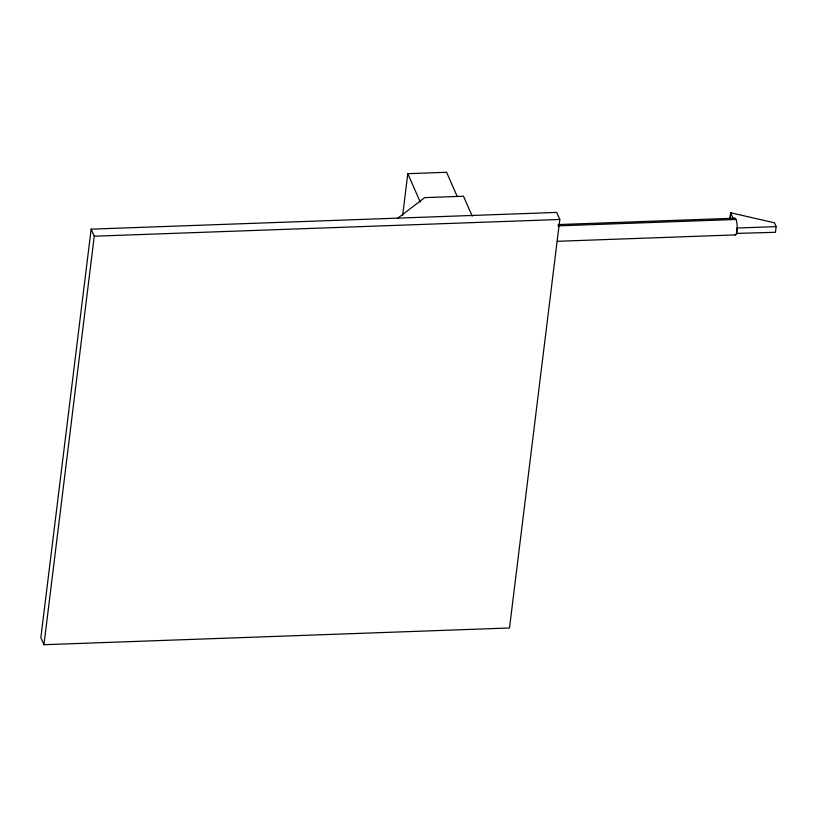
<?xml version="1.0" encoding="UTF-8"?>
<svg xmlns="http://www.w3.org/2000/svg" width="817" height="817" viewBox="0 0 817 817"><rect width="100%" height="100%" fill="white"/><g stroke="black" fill="none" stroke-linecap="round" stroke-linejoin="round"><path stroke-width="1.23" d="M91.157 229.148L40.85 637.648L43.944 644.715L509.502 627.987L559.808 219.477L556.704 212.42L91.157 229.148L94.251 236.205L43.944 644.715M402.679 215.29L407.806 173.684L446.603 172.285L457.091 196.192M736.526 233.396L775.456 232.294L776.15 226.615L774.475 222.806L730.664 212.767L730.051 218.65L730.755 212.971M736.658 233.682L737.23 227.718M397.358 218.527L424.697 197.622L463.494 196.233L472.206 216.086M94.251 236.205L559.808 219.477M558.164 224.563L734.912 218.21M557.97 225.86L735.994 219.467M737.353 228.014L776.15 226.615M557.317 241.301L735.331 234.898M730.664 212.767L733.155 218.445M407.806 173.684L420.295 202.146M734.779 234.55A8.354 2.104 87.9 0 0 736.362 233.917L737.23 226.83A8.354 2.104 87.9 0 0 734.371 218.425"/></g></svg>
